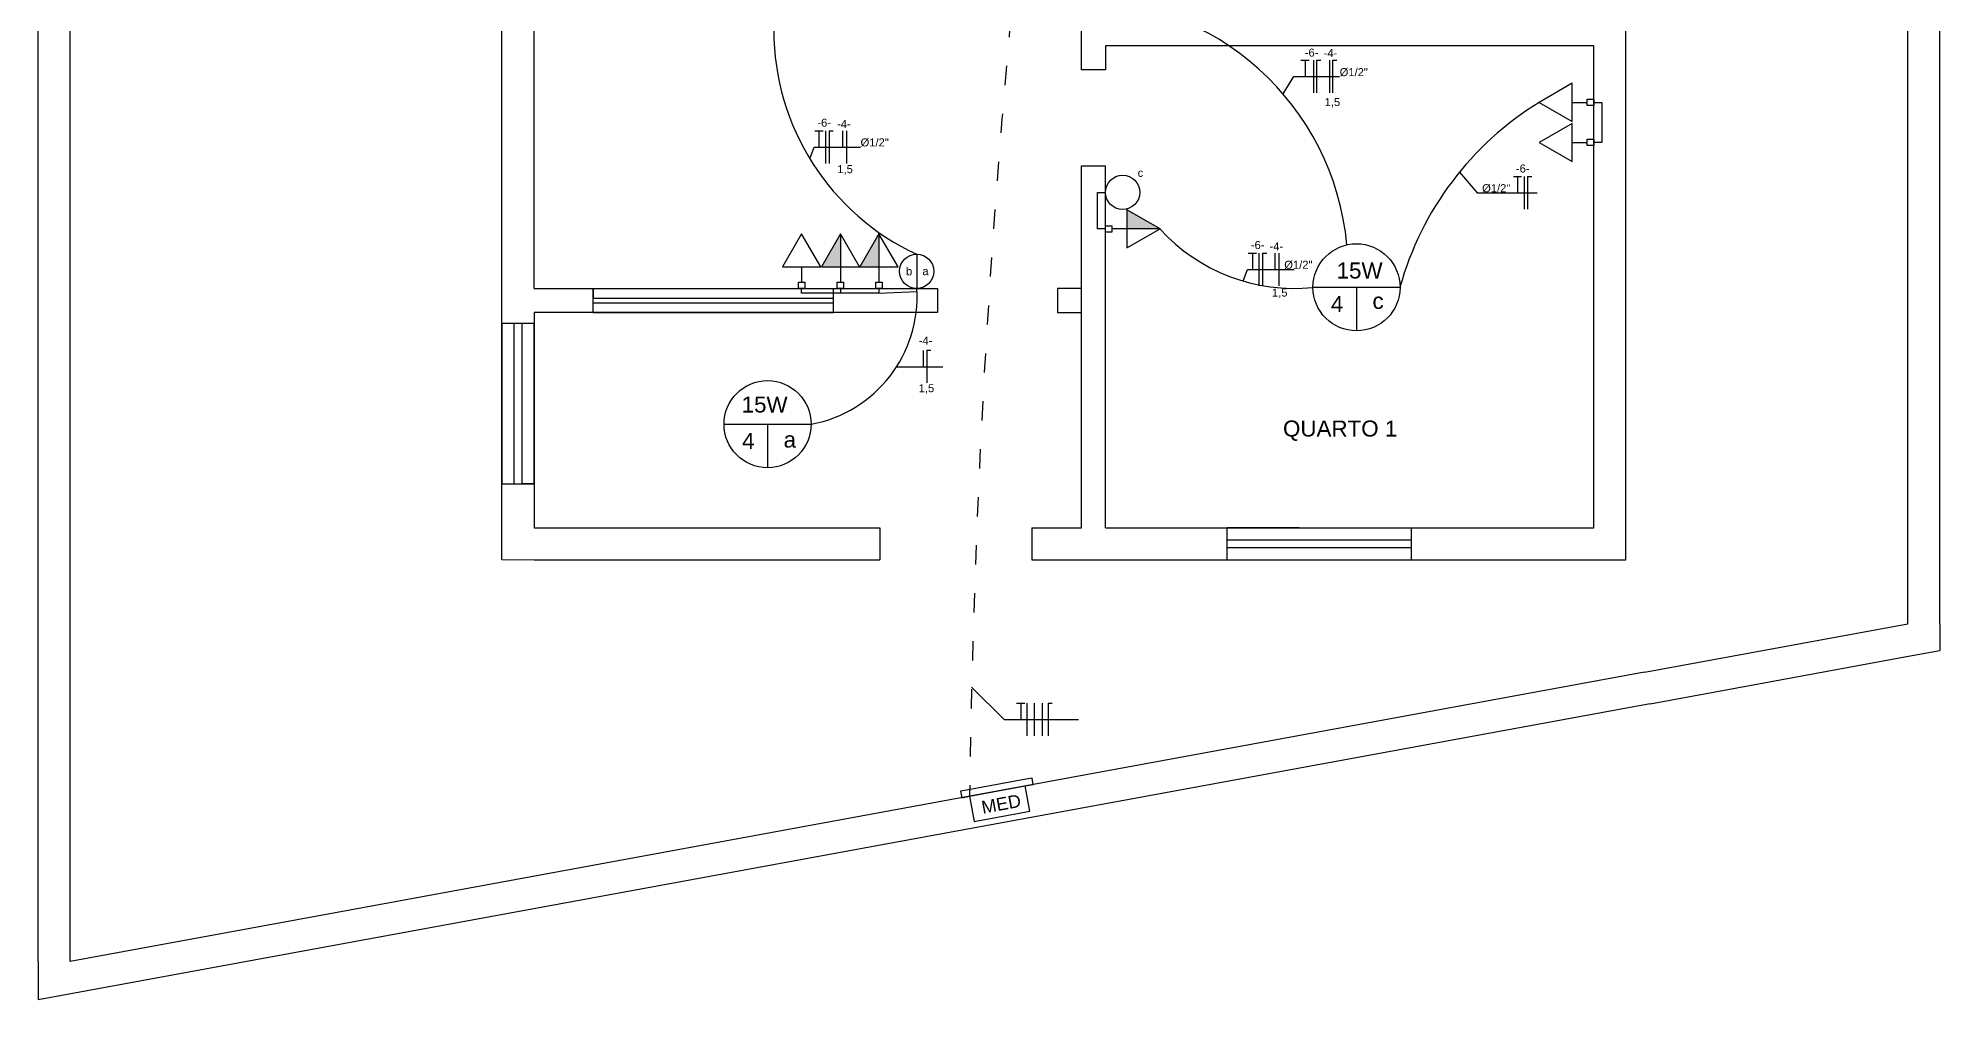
# Model space of a CAD drawing. Header units: millimetres. Extents: x 1248 to 37644, y 2016 to 12550.
# Drawn here: x 18818.88 to 18830.76, y 6262.46 to 6268.47 of the extents above; entities that cross this region are included whole.
import ezdxf

# ---------------------------------------------------------------- set-up
doc = ezdxf.new("R2010")
doc.units = ezdxf.units.MM
doc.linetypes.add('ACAD_ISO03W100', pattern=[30, 12, -18])
for name, color, linetype in [('Condutores', 4, 'Continuous'), ('Eletrodutos', 1, 'Continuous'), ('Interruptores', 3, 'Continuous'), ('Janelas', 9, 'Continuous'), ('Linha de chamada', 4, 'Continuous'), ('Paredes', 8, 'Continuous'), ('Pontos de luz', 5, 'Continuous'), ('Quadros', 5, 'Continuous'), ('Textos', 7, 'Continuous'), ('Tomadas', 4, 'Continuous')]:
    doc.layers.add(name, color=color, linetype=linetype)
doc.layers.add('Eletrodutos chão', color=1, linetype='ACAD_ISO03W100', lineweight=25)
doc.styles.get("Standard").update_dxf_attribs({"font": 'arial.ttf'})

# ---------------------------------------------------------------- blocks, each defined once
blk = doc.blocks.new('J3')
at = {"layer": 'Janelas'}
for p, q in [((-0.45, -0.2), (-0.45, 0)), ((0, 0), (-0.45, 0)), ((0, 0), (0.7, 0)), ((0.7, 0), (0.7, -0.2)), ((-0.45, -0.075), (0, -0.075)), ((0, -0.075), (0.7, -0.075)), ((0.7, -0.125), (-0.45, -0.125)), ((-0.45, -0.2), (0.7, -0.2))]:
    blk.add_line(p, q, dxfattribs=at)
blk = doc.blocks.new('Interruptor Simples')
at = {"layer": 'Interruptores'}
blk.add_circle((0, 0.107), 0.107, dxfattribs=at)
blk = doc.blocks.new('Tomada Baixa')
for p, q in [((0, 0.134), (0, 0.04)), ((-0.02, 0.04), (0.02, 0.04)), ((-0.02, 0), (-0.02, 0.04)), ((0.02, 0), (-0.02, 0)), ((0.02, 0.04), (0.02, 0))]:
    blk.add_line(p, q)
blk.add_lwpolyline([(0, 0.341), (-0.119, 0.134), (0.119, 0.134)], close=True)
blk = doc.blocks.new('Tomada Média')
blk.add_hatch(color=256).paths.add_polyline_path([(0, 0.341), (-0.119, 0.134), (0, 0.134)])
for p, q in [((0, 0.341), (0, 0.134)), ((0, 0.134), (0, 0.04)), ((-0.02, 0.04), (0.02, 0.04)), ((-0.02, 0), (-0.02, 0.04)), ((0.02, 0), (-0.02, 0)), ((0.02, 0.04), (0.02, 0))]:
    blk.add_line(p, q)
blk.add_lwpolyline([(0, 0.341), (-0.119, 0.134), (0.119, 0.134)], close=True)
blk = doc.blocks.new('FASE')
at = {"layer": 'Eletrodutos'}
blk.add_line((0, 0.102), (0, -0.102), dxfattribs=at)
blk = doc.blocks.new('NEUTRO')
at = {"layer": 'Eletrodutos'}
for q in [(0, -0.102), (0.026, 0.102)]:
    blk.add_line((0, 0.102), q, dxfattribs=at)
blk = doc.blocks.new('RETORNO')
at = {"layer": 'Eletrodutos'}
blk.add_line((0, 0.051), (0, -0.051), dxfattribs=at)
blk = doc.blocks.new('PE')
at = {"layer": 'Eletrodutos'}
for p, q in [((-0.026, 0.102), (0, 0.102)), ((0, 0.102), (0, 0)), ((0, 0.102), (0.026, 0.102))]:
    blk.add_line(p, q, dxfattribs=at)
blk = doc.blocks.new('A$C255ffd65')
at = {"layer": 'Eletrodutos'}
for name, p in [('PE', (0.082, 0.102)), ('FASE', (0.123, 0.102)), ('NEUTRO', (0.145, 0.102))]:
    blk.add_blockref(name, p, dxfattribs=at)
at = {"layer": 'Textos', "insert": (0.022, 0.279), "char_height": 0.05, "attachment_point": 1}
blk.add_mtext_dynamic_manual_height_columns('\\pxi-3,l4,t4;-6-', width=0.16896, gutter_width=12.5, heights=[0.0666], dxfattribs=at)

msp = doc.modelspace()

# ---------------------------------------------------------------- linework, layer by layer
at = {"layer": 'Condutores', "ltscale": 0.08}
msp.add_line((18824.917, 6264.214), (18824.714, 6264.416), dxfattribs=at)
at = {"layer": 'Condutores'}
msp.add_line((18824.917, 6264.214), (18825.381, 6264.214), dxfattribs=at)
at = {"layer": 'Eletrodutos', "ltscale": 0.08}
for p, q in [((18828.6, 6268.068), (18828.65, 6268.068)), ((18828.65, 6268.068), (18828.65, 6267.818)), ((18828.65, 6267.818), (18828.6, 6267.818)), ((18825.5, 6267.278), (18825.5, 6267.506)), ((18825.5, 6267.506), (18825.55, 6267.506)), ((18825.55, 6267.278), (18825.5, 6267.278)), ((18823.652, 6266.876), (18823.652, 6266.906)), ((18824.135, 6266.876), (18823.652, 6266.876)), ((18823.894, 6266.906), (18823.894, 6266.876)), ((18824.135, 6266.906), (18824.135, 6266.876)), ((18824.135, 6266.876), (18824.372, 6266.886))]:
    msp.add_line(p, q, dxfattribs=at)
for centre, radius, start, end in [((18825.38, 6267.024), 1.685, 5.242, 90.68), ((18825.02, 6268.518), 1.542, 180, 245.126), ((18829.291, 6266.386), 1.973, 121.5372, 164.5062), ((18826.729, 6268.039), 1.133, 222.2415, 275.8998), ((18823.563, 6266.854), 0.81, 280.5613, 3.6868)]:
    msp.add_arc(centre, radius, start, end, dxfattribs=at)
at = {"layer": 'Eletrodutos chão', "ltscale": 0.01}
msp.add_arc((18885.262, 6262.96), 60.566, 171.25648, 179.26697, dxfattribs=at)
at = {"layer": 'Interruptores'}
msp.add_line((18824.371, 6267.119), (18824.371, 6266.906), dxfattribs=at)
at = {"layer": 'Janelas', "ltscale": 0.08}
for p, q in [((18822.35, 6266.756), (18822.35, 6266.906)), ((18822.35, 6266.906), (18823.85, 6266.906)), ((18822.35, 6266.906), (18822.35, 6266.846)), ((18822.35, 6266.846), (18823.85, 6266.846)), ((18823.85, 6266.756), (18823.85, 6266.906)), ((18822.35, 6266.816), (18823.85, 6266.816)), ((18822.35, 6266.756), (18823.85, 6266.756)), ((18821.98, 6266.686), (18821.78, 6266.686)), ((18821.78, 6266.686), (18821.78, 6265.686)), ((18821.855, 6265.686), (18821.855, 6266.686)), ((18821.905, 6265.686), (18821.905, 6266.686)), ((18821.98, 6265.686), (18821.98, 6266.686)), ((18821.78, 6265.686), (18821.98, 6265.686)), ((18821.98, 6265.686), (18821.905, 6265.686))]:
    msp.add_line(p, q, dxfattribs=at)
at = {"layer": 'Linha de chamada', "ltscale": 0.08}
for p, q in [((18826.66, 6268.121), (18826.726, 6268.229)), ((18826.726, 6268.229), (18827.013, 6268.229)), ((18823.703, 6267.716), (18823.731, 6267.789)), ((18823.731, 6267.789), (18824.02, 6267.789)), ((18827.762, 6267.632), (18827.872, 6267.503)), ((18827.872, 6267.503), (18828.246, 6267.503)), ((18826.41, 6266.952), (18826.438, 6267.025)), ((18826.438, 6267.025), (18826.728, 6267.025)), ((18824.244, 6266.416), (18824.534, 6266.416))]:
    msp.add_line(p, q, dxfattribs=at)
at = {"layer": 'Paredes', "ltscale": 0.08}
for p, q in [((18818.882, 6262.702), (18818.882, 6279.044)), ((18819.082, 6262.702), (18819.082, 6279.044)), ((18830.563, 6264.811), (18830.563, 6273.675)), ((18830.763, 6264.811), (18830.763, 6273.675)), ((18821.78, 6266.906), (18821.78, 6270.486)), ((18821.98, 6266.906), (18821.98, 6270.486)), ((18825.4, 6268.271), (18825.4, 6270.486)), ((18828.8, 6268.421), (18828.8, 6268.571)), ((18828.6, 6268.421), (18825.55, 6268.421)), ((18825.55, 6268.421), (18825.55, 6268.271)), ((18828.6, 6265.411), (18828.6, 6268.421)), ((18828.8, 6265.211), (18828.8, 6268.421)), ((18825.55, 6268.271), (18825.4, 6268.271)), ((18825.4, 6265.411), (18825.4, 6267.671)), ((18825.4, 6267.671), (18825.55, 6267.671)), ((18825.55, 6265.411), (18825.55, 6267.671)), ((18821.78, 6266.756), (18821.78, 6266.906)), ((18821.98, 6266.906), (18824.5, 6266.906)), ((18824.5, 6266.906), (18824.5, 6266.756)), ((18825.4, 6266.906), (18825.25, 6266.906)), ((18825.25, 6266.906), (18825.25, 6266.756)), ((18821.78, 6265.411), (18821.78, 6266.756)), ((18822.35, 6266.756), (18821.98, 6266.756)), ((18821.98, 6266.756), (18821.98, 6265.411)), ((18823.85, 6266.756), (18822.35, 6266.756)), ((18824.5, 6266.756), (18823.85, 6266.756)), ((18825.25, 6266.756), (18825.4, 6266.756)), ((18821.78, 6265.214), (18821.78, 6265.411)), ((18821.98, 6265.411), (18824.14, 6265.411)), ((18824.14, 6265.411), (18824.14, 6265.211)), ((18825.09, 6265.411), (18825.4, 6265.411)), ((18825.09, 6265.411), (18825.09, 6265.211)), ((18825.55, 6265.411), (18828.6, 6265.411)), ((18821.78, 6265.214), (18821.98, 6265.211)), ((18821.98, 6265.211), (18824.14, 6265.211)), ((18825.09, 6265.211), (18828.6, 6265.211)), ((18828.6, 6265.211), (18828.8, 6265.211)), ((18828.917, 6264.509), (18830.563, 6264.811)), ((18830.763, 6264.811), (18830.763, 6264.645)), ((18828.953, 6264.312), (18830.599, 6264.615)), ((18830.599, 6264.615), (18830.763, 6264.645)), ((18828.917, 6264.509), (18820.728, 6263.005)), ((18828.953, 6264.312), (18820.764, 6262.808)), ((18820.728, 6263.005), (18819.082, 6262.702)), ((18820.764, 6262.808), (18818.882, 6262.462)), ((18818.882, 6262.702), (18818.882, 6262.462))]:
    msp.add_line(p, q, dxfattribs=at)
at = {"layer": 'Pontos de luz'}
for p, q in [((18826.846, 6266.913), (18827.39, 6266.913)), ((18827.118, 6266.913), (18827.118, 6266.641)), ((18823.167, 6266.058), (18823.712, 6266.058)), ((18823.439, 6266.058), (18823.439, 6265.786))]:
    msp.add_line(p, q, dxfattribs=at)
for centre in [(18827.118, 6266.913), (18823.439, 6266.058)]:
    msp.add_circle(centre, 0.272, dxfattribs=at)
at = {"layer": 'Quadros'}
msp.add_lwpolyline([(18824.701, 6263.734), (18825.049, 6263.799), (18825.098, 6263.808), (18825.091, 6263.848), (18825.042, 6263.838), (18824.694, 6263.774), (18824.645, 6263.765), (18824.652, 6263.725)], close=True, dxfattribs=at)
msp.add_lwpolyline([(18824.701, 6263.734), (18824.73, 6263.577), (18825.078, 6263.642), (18825.049, 6263.799)], dxfattribs=at)

# ---------------------------------------------------------------- block references
at = {"layer": 'Eletrodutos', "ltscale": 0.08}
for p in [(18823.678, 6267.687), (18828.042, 6267.401), (18826.386, 6266.923)]:
    msp.add_blockref('A$C255ffd65', p, dxfattribs=at)
at = {"layer": 'Eletrodutos'}
for name, p in [('FASE', (18825.058, 6264.214)), ('FASE', (18825.104, 6264.214)), ('FASE', (18825.154, 6264.214)), ('NEUTRO', (18825.191, 6264.214))]:
    msp.add_blockref(name, p, dxfattribs=at)
at = {"layer": 'Interruptores', "ltscale": 0.08, "rotation": 270}
msp.add_blockref('Interruptor Simples', (18825.55, 6267.506), dxfattribs=at)
at = {"layer": 'Interruptores'}
msp.add_blockref('Interruptor Simples', (18824.371, 6266.906), dxfattribs=at)
at = {"layer": 'Janelas', "ltscale": 0.08}
msp.add_blockref('J3', (18826.76, 6265.411), dxfattribs=at)
at = {"layer": 'Linha de chamada', "ltscale": 0.08}
for name, p in [('PE', (18826.797, 6268.229)), ('FASE', (18826.849, 6268.229)), ('NEUTRO', (18826.869, 6268.229)), ('FASE', (18826.949, 6268.229)), ('NEUTRO', (18826.969, 6268.229)), ('RETORNO', (18823.907, 6267.84)), ('FASE', (18823.932, 6267.789)), ('RETORNO', (18826.608, 6267.076)), ('FASE', (18826.633, 6267.025)), ('RETORNO', (18824.411, 6266.467)), ('NEUTRO', (18824.434, 6266.418)), ('PE', (18825.021, 6264.214))]:
    msp.add_blockref(name, p, dxfattribs=at)
at = {"layer": 'Tomadas', "ltscale": 0.08}
for name, p, rotation in [('Tomada Baixa', (18828.6, 6268.068), 90), ('Tomada Baixa', (18828.6, 6267.818), 90), ('Tomada Média', (18825.55, 6267.278), 270)]:
    msp.add_blockref(name, p, dxfattribs=dict(at, rotation=rotation))
for name, p in [('Tomada Baixa', (18823.652, 6266.906)), ('Tomada Média', (18823.894, 6266.906)), ('Tomada Média', (18824.135, 6266.906))]:
    msp.add_blockref(name, p, dxfattribs=at)

# ---------------------------------------------------------------- texts
at = {"layer": 'Quadros', "insert": (18824.769, 6263.703), "char_height": 0.08, "attachment_point": 1, "rotation": 10.5224}
msp.add_mtext_dynamic_manual_height_columns('MED', width=0.46634, gutter_width=12.5, heights=[0.145], dxfattribs=at)
at = {"layer": 'Textos', "attachment_point": 1}
for s, width, heights, insert, char_height in [('\\pxi-3,l4,t4;-6-', 0.16896, [0.0666], (18826.745, 6268.404), 0.05), ('\\pxi-3,l4,t4;-4-', 0.16896, [0.0666], (18826.863, 6268.401), 0.05), ('%%C1/2"', 0.16896, [0.0666], (18827.013, 6268.282), 0.05), ('\\pxi-3,l4,t4;1,5', 0.16896, [0.0666], (18826.869, 6268.095), 0.05), ('\\pxi-3,l4,t4;-4-', 0.16896, [0.0666], (18823.823, 6267.958), 0.05), ('%%C1/2"', 0.16896, [0.0666], (18824.02, 6267.843), 0.05), ('\\pxi-3,l4,t4;1,5', 0.16896, [0.0666], (18823.825, 6267.676), 0.05), ('\\pxi-3,l4,t4;c', 0.14627, [0.0259], (18825.701, 6267.653), 0.05), ('%%C1/2"', 0.16896, [0.0666], (18827.903, 6267.557), 0.05), ('\\pxi-3,l4,t4;-4-', 0.16896, [0.0666], (18826.525, 6267.194), 0.05), ('%%C1/2"', 0.16896, [0.0666], (18826.667, 6267.079), 0.05), ('\\pxi-3,l4,t4;15W', 0.16896, [0.0666], (18826.894, 6267.068), 0.1), ('\\pxi-3,l4,t4;b', 0.14627, [0.0259], (18824.254, 6267.038), 0.05), ('\\pxi-3,l4,t4;a', 0.14627, [0.0259], (18824.356, 6267.039), 0.05), ('\\pxi-3,l4,t4;1,5', 0.16896, [0.0666], (18826.54, 6266.905), 0.05), ('\\pxi-3,l4,t4;4', 0.16896, [0.0666], (18826.858, 6266.859), 0.1), ('\\pxi-3,l4,t4;c', 0.16896, [0.0666], (18827.118, 6266.878), 0.1), ('\\pxi-3,l4,t4;-4-', 0.16896, [0.0666], (18824.333, 6266.605), 0.05), ('\\pxi-3,l4,t4;15W', 0.16896, [0.0666], (18823.177, 6266.231), 0.1), ('\\pxi-3,l4,t4;1,5', 0.16896, [0.0666], (18824.333, 6266.308), 0.05), ('\\pxi-3,l4,t4;4', 0.16896, [0.0666], (18823.18, 6266.004), 0.1), ('QUARTO 1', 2.04519, [0.42], (18826.659, 6266.081), 0.1), ('\\pxi-3,l4,t4;a', 0.16896, [0.0666], (18823.439, 6266.012), 0.1)]:
    msp.add_mtext_dynamic_manual_height_columns(s, width=width, gutter_width=12.5, heights=heights, dxfattribs=dict(at, insert=insert, char_height=char_height))

doc.saveas('drawing.dxf')
